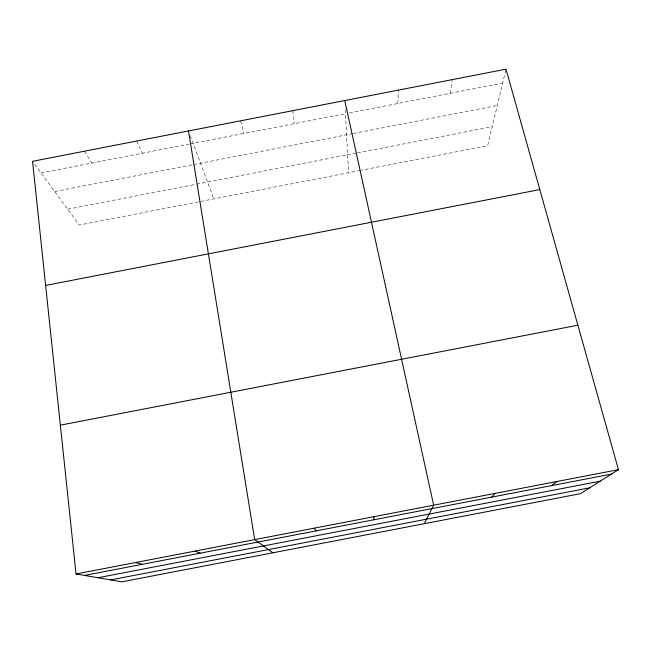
<?xml version="1.0" encoding="UTF-8"?>
<svg xmlns="http://www.w3.org/2000/svg" width="651" height="651" viewBox="0 0 651 651"><rect width="100%" height="100%" fill="white"/><g stroke="black" fill="none" stroke-linecap="round" stroke-linejoin="round"><path stroke-width="0.49" stroke-dasharray="3.25 2.44" d="M397.818 103.509L398.461 90.098M450.215 93.313L452.209 79.634M505.77 70.096L487.632 145.718L361.403 170.228M41.062 172.922L189.148 144.107M190.141 143.912L345.445 113.697M349.4 112.932L502.645 83.116M54.733 191.549L192.598 164.744M193.591 164.557L352.476 133.658M353.46 133.471L497.274 105.503M67.696 209.207L195.65 184.347M196.643 184.152L356.479 153.091M357.464 152.904L492.189 126.717M360.418 170.424L79.292 225.026L33.12 162.091M84.508 151.203L91.726 163.059M136.498 141.08L142.414 153.205M190.287 135.717L213.845 198.889M240.561 120.826L243.873 133.463M292.633 110.694L294.643 123.584M345.225 109.653L348.594 172.718"/><path stroke-width="0.98" d="M373.926 519.775L373.967 516.674M424.249 523.697L433.664 505.2L344.745 100.555M491.717 497.128L495.216 493.36M551.543 485.622L556.817 481.512M618.45 469.664L580.448 493.678L121.81 581.831L76.045 573.97L32.55 161.31L505.99 69.169L618.45 469.664L76.045 573.97M45.635 285.431L539.809 189.596M60.356 425.168L577.885 325.215M84.516 575.427L611.411 474.107M97.992 577.738L600.222 481.187M110.621 579.911L589.741 487.811M135.546 562.521L142.325 564.311M195.097 551.072L200.166 553.187M272.899 552.789L254.679 539.614L188.513 130.957M314.303 528.148L315.971 530.915"/></g></svg>
